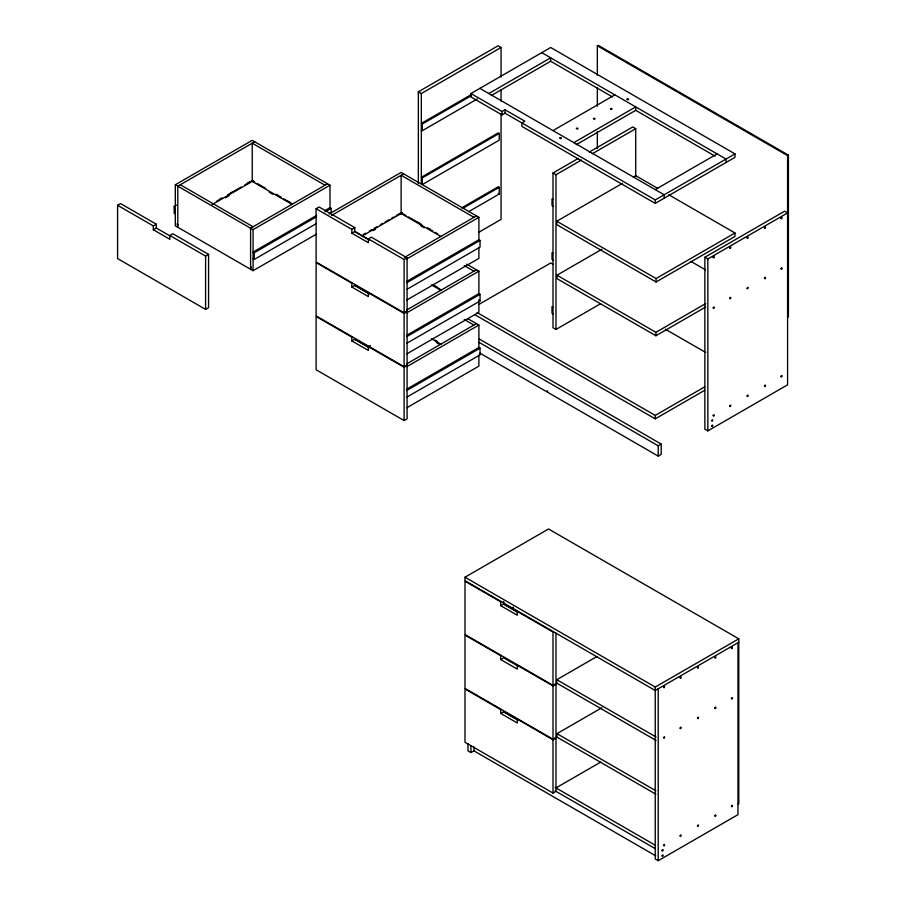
<?xml version="1.0" encoding="UTF-8"?>
<svg xmlns="http://www.w3.org/2000/svg" width="906" height="906" viewBox="0 0 906 906"><rect width="100%" height="100%" fill="white"/><g stroke="black" fill="none" stroke-linecap="round" stroke-linejoin="round"><path stroke-width="1.36" d="M117.587 205.288L153.318 225.911L153.318 229.739L169.864 239.286L169.864 235.469L172.842 233.748L208.573 254.382L208.573 307.678L205.594 309.399L117.587 258.584L117.587 205.288L120.555 203.567L156.296 224.201L156.296 228.018L170.475 236.206M316.568 234.054L253.068 270.713L175.322 225.821L175.322 184.745L252.242 140.339L329.999 185.232L329.999 208.505M254.722 141.766L177.803 186.183L177.803 227.247M175.322 213.884L174.156 213.216L174.156 206.523L176.602 205.118M153.318 225.911L156.296 224.201M153.318 229.739L156.296 228.018M219.705 199.241L222.151 197.825M230.702 192.887L233.136 191.483M247.791 183.023L250.237 181.608M216.828 201.098L220.486 198.98M227.814 194.745L231.483 192.627M233.929 191.223L241.256 186.987M244.914 184.869L252.242 180.645L254.677 182.049M211.993 204.643L253.51 180.679M225.424 197.848L229.082 195.73M418.346 183.42L418.346 91.812L498.085 45.776L501.063 47.497L501.063 77.089M418.346 91.812L421.324 93.533L501.063 47.497M470.95 93.533L550.689 47.497L734.981 153.895L734.981 157.338L655.242 203.374L521.901 126.387L521.901 122.956L524.88 121.234L505.027 109.773L502.049 111.495L470.95 93.533L470.95 96.976L502.049 114.926L505.027 113.205L655.242 199.932L734.981 153.895M471.38 94.53L421.324 123.431L422.309 123.997L471.154 95.809M327.519 183.793L250.588 228.21L250.588 269.275M421.324 130.113L422.309 130.691L477.258 98.969M169.864 235.469L205.594 256.092L208.573 254.382M175.322 184.745L253.068 229.637L329.999 185.232M488.821 93.533L550.689 57.814L550.689 61.246L491.245 95.572M597.337 75.289L597.337 45.776L598.164 45.3L788.413 155.141L788.413 316.749L787.586 317.225M316.103 208.72L351.834 229.354L351.834 233.17L368.38 242.729L368.38 238.901L371.358 237.179L407.088 257.814L407.088 311.109L404.11 312.83L316.103 262.015L316.103 208.72L319.082 206.998L354.812 227.633L354.812 231.449L368.991 239.637M316.568 215.424L253.068 252.083L254.235 252.751L316.5 216.806M325.118 210.498L329.999 207.678L331.154 208.346L331.154 213.691M325.05 211.868L331.154 208.346M329.093 214.02L401.132 172.423L478.889 217.315L478.889 240.588M253.068 258.776L254.235 259.444L316.5 223.488M331.573 215.458L403.623 173.861M422.309 177.87L499.24 133.454L499.24 140.147L422.309 184.564L422.309 177.87L421.324 177.304L498.243 132.888L499.24 133.454M351.834 229.354L354.812 227.633M351.834 233.17L354.812 231.449M363.272 234.597L365.718 233.182M369.376 231.064L371.822 229.66M374.269 228.244L376.703 226.84M380.373 224.722L382.819 223.318M385.254 221.902L388.923 219.784M391.369 218.38L393.804 216.964M396.25 215.56L399.92 213.442M362.106 236.036L402.4 212.774M373.091 230.645L375.537 229.241M401.132 214.45L401.958 213.975M553 130.589L614.88 94.87M573.849 142.627L635.718 106.908L635.718 110.339L576.273 144.666M461.618 207.904L498.243 186.761L499.24 187.327L499.24 194.02L468.708 211.642M462.604 208.482L499.24 187.327M351.834 287.043L368.38 296.59L368.38 292.774L404.11 313.408L407.088 311.687L407.088 364.982L404.11 366.704L316.103 315.888L316.103 262.593L351.834 283.227L351.834 287.043L354.812 285.322L368.991 293.51M404.37 257.474L476.409 215.888M600.689 303.646L555.978 329.456L553 327.734L553 173.001L578.379 158.357M589.251 152.072L632.739 126.965L635.718 128.686L635.718 176.511M368.38 238.901L404.11 259.535L407.088 257.814M406.851 258.912L478.889 217.315M553 173.001L555.978 174.722L581.358 160.068M592.23 153.794L635.718 128.686M479.308 231.981L501.063 219.422L501.063 113.726M406.851 281.358L478.889 239.762L480.044 240.43L480.044 247.123L406.783 289.422M406.783 282.729L480.044 240.43M406.851 299.988L478.889 258.391L478.889 247.44M668.809 194.779L734.981 232.978L734.981 236.421L656.069 281.981L556.805 224.677L556.805 221.234L622.365 183.386M633.294 177.078L635.718 175.673L657.779 188.414M351.834 340.916L368.38 350.463L368.38 346.647L404.11 367.27L407.088 365.56L407.088 418.855L404.11 420.577L316.103 369.761L316.103 316.466L351.834 337.089L351.834 340.916L354.812 339.195L368.991 347.383M406.805 309.943L476.409 269.75M406.851 312.785L478.889 271.188L478.889 294.461M368.38 346.647L370.361 345.503M655.242 189.614L717.11 153.895M406.851 335.231L478.889 293.635L480.044 294.303L480.044 300.985L406.783 343.283M406.783 336.602L480.044 294.303M479.41 304.133L550.689 262.978L553.124 264.382M406.851 353.85L478.889 312.264L478.889 299.943M705.683 307.021L655.91 335.752L556.975 278.64L556.975 275.197L601.89 249.263M406.805 363.804L476.409 323.623M406.851 366.647L478.889 325.061L478.889 348.334M597.337 45.776L787.586 155.617L788.413 155.141M406.851 389.093L478.889 347.508L480.044 348.176L480.044 354.858L406.783 397.156M406.783 390.475L480.044 348.176M406.851 407.723L478.889 366.126L478.889 355.175M556.805 221.234L656.069 278.538L734.981 232.978M704.868 257.247L784.607 211.2L787.586 212.921L707.846 258.957L704.868 257.247L704.868 429.172L707.846 430.882L787.586 384.846L787.586 155.617M556.975 275.197L655.91 332.321L705.683 303.578M477.054 312.536L655.242 415.412L704.777 386.817M474.608 314.563L655.242 418.855L704.777 390.248M478.81 342.208L658.22 445.786L661.199 444.065L661.199 454.382L658.22 456.103L480.033 353.227M738.786 642.263L655.242 690.497L464.993 580.655L464.993 577.213L548.538 528.979L738.786 638.821L738.786 803.871L737.96 804.347M555.978 683.622L553 685.332L464.993 634.528L464.993 581.233L500.724 601.856L500.724 605.684L503.702 603.962L517.881 612.15M510.995 608.538L513.43 607.133M555.978 737.484L553 739.205L464.993 688.39L464.993 635.095L500.724 655.729L500.724 659.545L503.702 657.835L517.881 666.012M656.069 740.451L556.805 683.135L556.805 679.704L596.873 656.567M555.978 633.124L555.978 791.357L553 793.078L464.993 742.263L464.993 688.968L500.724 709.602L500.724 713.418L503.702 711.697L517.881 719.885M500.724 659.545L517.269 669.104L517.269 665.276L553 685.91L555.978 684.189M467.972 743.815L467.972 750.859L470.95 752.58L474.574 750.485M655.91 794.222L556.975 737.11L556.975 733.667L601.89 707.733M500.724 713.418L517.269 722.965L517.269 719.149L553 739.783L555.978 738.062M464.993 577.213L655.242 687.054L738.786 638.821M555.978 787.914L600.689 762.116M655.242 687.054L655.242 858.979L658.22 860.7L737.96 814.664L737.96 642.739M547.79 391.007L547.077 390.95M541.754 52.65L726.046 159.06L726.046 162.491M550.304 61.03L612.547 96.965M635.729 110.351L715.061 156.149M479.886 88.38L664.177 194.779L664.177 198.21M690.848 261.37L705.502 269.829M553 199.456L552.014 198.89L552.014 205.571L553 206.149M498.243 193.442L499.24 194.02M553 253.329L552.014 252.751L552.014 259.444L553 260.011M473.929 217.315L401.132 175.288L401.132 213.499L441.177 236.613M665.412 329.218L705.695 352.468M416.522 221.426L418.946 222.831M427.439 227.734L429.863 229.127M401.132 212.729L406.001 215.537M408.425 216.942L415.718 221.155M418.142 222.559L421.788 224.654M429.082 228.867L432.728 230.973M435.152 232.378L437.587 233.782M420.543 225.662L424.189 227.757M553 307.202L552.014 306.624L552.014 313.306L553 313.884M466.703 264.156L478.889 271.188M325.039 185.232L252.242 143.205L252.242 181.404L292.276 204.518M464.223 265.583L473.929 271.188M478.889 300.316L480.044 300.985M354.654 231.551L369.206 239.954M276.126 194.235L278.55 195.639M287.043 200.543L289.467 201.947M434.721 285.798L437.145 287.202M257.1 183.454L265.605 188.357M277.757 195.379L281.404 197.474M283.838 198.878L286.262 200.283M288.697 201.687L292.344 203.793M432.728 284.846L440.022 289.048M431.471 284.88L441.177 290.486M269.229 192.163L272.865 194.269M467.915 318.719L478.889 325.061M464.223 319.456L473.929 325.061M479.342 339.082L661.199 444.065M180.283 184.745L253.068 226.772M354.654 285.424L369.206 293.827M435.152 340.112L437.587 341.517M431.471 338.753L441.177 344.348M436.318 342.502L438.742 343.906M174.156 206.523L175.322 207.191M177.803 224.382L176.976 223.907L177.803 225.345M250.588 266.409L251.415 267.848L250.588 267.372M354.654 339.286L369.206 347.7M503.543 604.053L516.884 611.765M500.724 605.684L517.269 615.231L517.269 611.414L553 632.037L553 685.332M556.805 679.704L656.069 737.008M556.975 733.667L655.91 790.779M503.543 711.799L516.884 719.5M555.163 787.45L655.242 845.23M555.163 790.881L655.242 848.662M655.785 855.853L473.929 750.859L473.929 746.997M707.846 258.957L707.846 430.882M658.22 445.786L658.22 456.103M658.22 688.775L658.22 860.7M656.069 278.538L656.069 281.981M655.91 332.321L655.91 335.752M655.242 199.932L655.242 203.374M655.242 415.412L655.242 418.855M597.337 87.939L597.337 106.206M597.337 131.506L597.337 148.369M555.978 174.722L555.978 329.456M553 685.91L553 739.205M553 739.783L553 793.078M505.027 109.773L505.027 113.205M503.702 601.414L503.702 603.962M502.049 111.495L502.049 114.926M501.063 89.773L501.063 101.042M470.95 745.536L470.95 752.58M422.309 123.997L422.309 130.691M421.324 93.533L421.324 183.986M404.11 259.535L404.11 312.83M404.11 313.408L404.11 366.704M404.11 367.27L404.11 420.577M254.235 252.751L254.235 259.444M253.068 229.637L253.068 270.713M205.594 256.092L205.594 309.399M663.543 687.224C664.596 689.511 665.253 684.121 663.543 687.224M713.169 257.417C714.222 259.705 714.879 254.314 713.169 257.417M663.543 737.654C664.596 739.942 665.253 734.551 663.543 737.654M713.169 307.847C714.234 310.124 714.857 304.79 713.169 307.847M680.078 677.677C681.142 679.964 681.799 674.574 680.078 677.677M662.048 850.462C663.113 852.739 663.736 847.404 662.048 850.462M662.048 855.808C663.113 858.084 663.736 852.761 662.048 855.808M663.543 845.4C664.596 847.688 665.253 842.297 663.543 845.4M729.715 247.859C730.768 250.147 731.425 244.756 729.715 247.859M711.674 420.644C712.739 422.932 713.396 417.541 711.674 420.644M711.674 426.001C712.739 428.289 713.396 422.887 711.674 426.001M713.169 415.582C714.234 417.859 714.857 412.536 713.169 415.582M680.078 728.107C681.142 730.395 681.799 725.004 680.078 728.107M729.715 298.289C730.768 300.577 731.425 295.186 729.715 298.289M697.45 667.643C698.515 669.93 699.172 664.54 697.45 667.643M680.078 835.842C681.142 838.141 681.799 832.739 680.078 835.842M747.076 237.836C748.141 240.124 748.798 234.733 747.076 237.836M729.715 406.035C730.768 408.323 731.425 402.932 729.715 406.035M697.45 718.073C698.515 720.349 699.138 715.027 697.45 718.073M747.076 288.267C748.141 290.554 748.798 285.164 747.076 288.267M714.823 657.62C715.887 659.908 716.533 654.517 714.823 657.62M697.45 825.819C698.515 828.095 699.138 822.761 697.45 825.819M764.449 227.802C765.513 230.09 766.17 224.699 764.449 227.802M747.076 396.001C748.141 398.289 748.798 392.898 747.076 396.001M714.823 708.05C715.887 710.338 716.533 704.947 714.823 708.05M764.449 278.233C765.513 280.52 766.17 275.13 764.449 278.233M731.369 648.062C732.422 650.361 733.079 644.959 731.369 648.062M714.823 815.785C715.887 818.073 716.533 812.682 714.823 815.785M780.995 218.255C782.059 220.543 782.716 215.152 780.995 218.255M764.449 385.979C765.513 388.266 766.17 382.876 764.449 385.979M731.369 698.503C732.422 700.791 733.079 695.389 731.369 698.503M780.995 268.686C782.059 270.973 782.716 265.583 780.995 268.686M731.369 806.238C732.422 808.526 733.079 803.135 731.369 806.238M780.995 376.42C782.059 378.708 782.716 373.317 780.995 376.42M559.874 137.995C561.244 140.181 562.49 136.387 559.874 137.995M576.42 128.448C577.79 130.634 579.036 126.84 576.42 128.448M593.464 118.607C594.823 120.792 596.08 116.999 593.464 118.607M610.497 108.777C611.867 110.962 613.113 107.168 610.497 108.777M627.043 99.218C628.413 101.404 629.659 97.61 627.043 99.218"/></g></svg>
